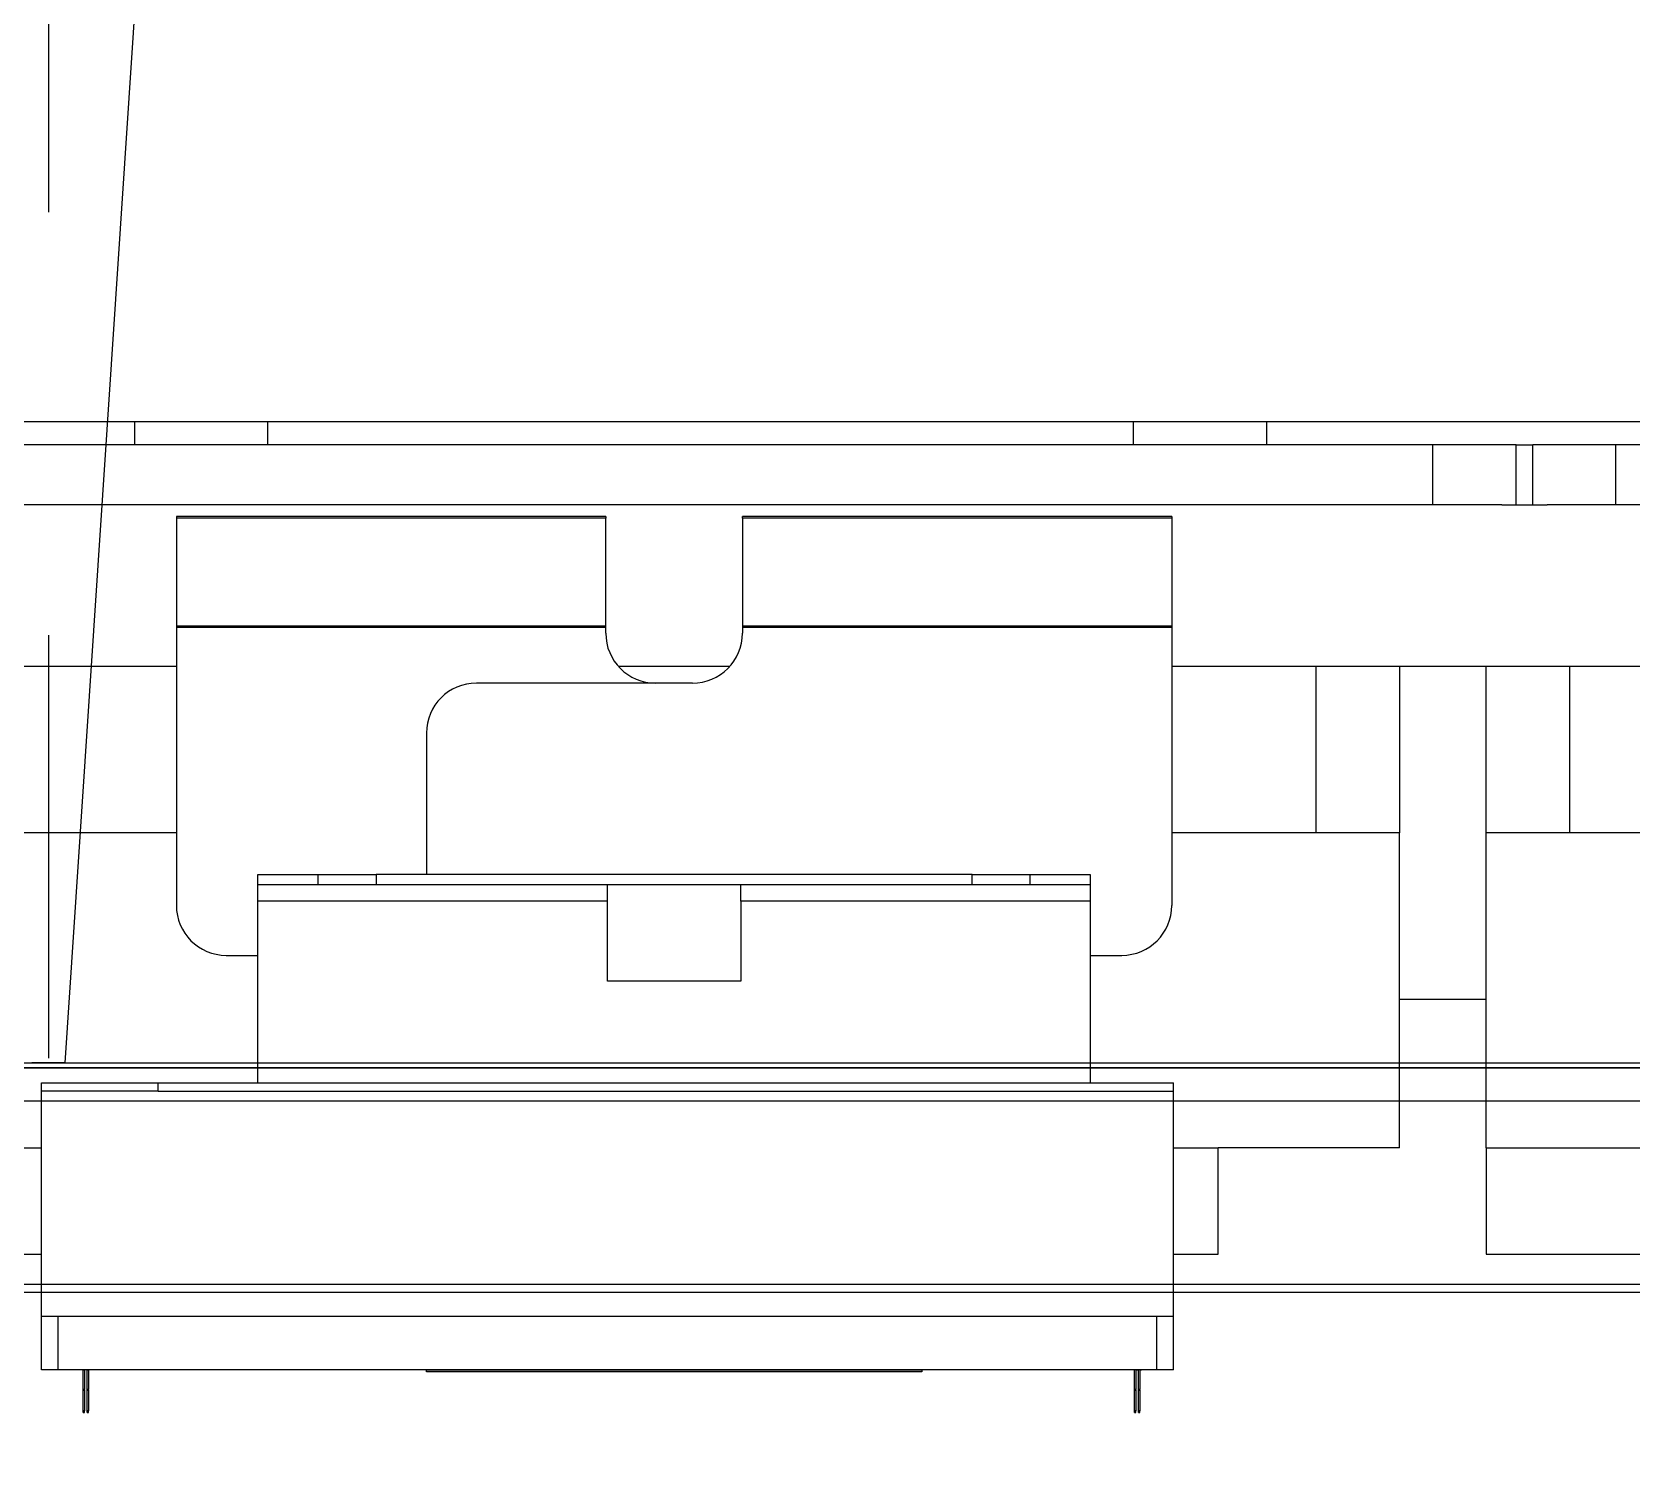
# Model space of a CAD drawing. Extents: x 500 to 100500, y -14500 to 21140.
# Drawn here: x 7744.3 to 7840.5, y -3056 to -2970.5 of the extents above; entities that cross this region are included whole.
import ezdxf

# ---------------------------------------------------------------- set-up
doc = ezdxf.new("R2010")
doc.units = 0
doc.linetypes.add('CENTER', pattern=[10.16, 6.35, -1.27, 1.27, -1.27])
doc.layers.get('0').update_dxf_attribs({"linetype": 'CONTINUOUS'})
doc.layers.add('Center', color=1, linetype='CENTER')

# ---------------------------------------------------------------- blocks, each defined once
blk = doc.blocks.new('SP R')
at = {"color": 3}
for p, q in [((17121.341, -97458.306), (18255.341, -97458.306)), ((18255.341, -97460.306), (17121.341, -97460.306)), ((17121.341, -97471.306), (18255.341, -97471.306)), ((18255.341, -97471.806), (17121.341, -97471.806))]:
    blk.add_line(p, q, dxfattribs=at)
blk = doc.blocks.new('KJVision F')
at = {"color": 2, "linetype": 'Continuous', "lineweight": 25}
for q in [(8505.621, -71306.437, -10.475), (8496.121, -71419.437, -10.475)]:
    blk.add_line((8498.121, -71419.437, -10.475), q, dxfattribs=at)
at = {"layer": 'Center', "ltscale": 20}
blk.add_line((8497.121, -70631.771, -10.475), (8497.121, -72337.137, -10.475), dxfattribs=at)
blk = doc.blocks.new('KJprobe Card F')
at = {"color": 6}
for p, q in [((30978.695, -77429.489, 43.986), (31528.695, -77429.489, 43.986)), ((31417.695, -77429.489, 43.986), (31417.695, -77430.889, 43.986)), ((31425.695, -77429.489, 43.986), (31425.695, -77430.889, 43.986)), ((31477.695, -77429.489, 43.986), (31477.695, -77430.889, 43.986)), ((31485.695, -77429.489, 43.986), (31485.695, -77430.889, 43.986)), ((31495.695, -77430.889, 43.986), (31259.195, -77430.889, 43.986)), ((31495.695, -77434.489, 43.986), (31495.695, -77430.889, 43.986)), ((31500.695, -77430.889, 43.986), (31495.695, -77430.889, 43.986)), ((31500.695, -77434.489, 43.986), (31500.695, -77430.889, 43.986)), ((31500.695, -77430.889, 43.986), (31501.695, -77430.889, 43.986)), ((31501.695, -77434.489, 43.986), (31501.695, -77430.889, 43.986)), ((31506.695, -77430.889, 43.986), (31501.695, -77430.889, 43.986)), ((31506.695, -77434.489, 43.986), (31506.695, -77430.889, 43.986)), ((32008.695, -77430.889, 43.986), (31506.695, -77430.889, 43.986)), ((31495.695, -77434.489, 43.986), (31259.195, -77434.489, 43.986)), ((31499.838, -77434.489, 43.986), (31495.695, -77434.489, 43.986)), ((31499.838, -77434.489, 43.986), (31502.553, -77434.489, 43.986)), ((31506.695, -77434.489, 43.986), (31502.553, -77434.489, 43.986)), ((32008.695, -77434.489, 43.986), (31506.695, -77434.489, 43.986)), ((31446.011, -77435.194, 43.986), (31420.216, -77435.194, 43.986)), ((31420.216, -77435.194, 43.986), (31420.216, -77435.294, 43.986)), ((31446.011, -77435.294, 43.986), (31420.216, -77435.294, 43.986)), ((31420.216, -77435.294, 43.986), (31420.216, -77435.3, 43.986)), ((31446.011, -77435.3, 43.986), (31420.216, -77435.3, 43.986)), ((31420.216, -77435.3, 43.986), (31420.216, -77441.765, 43.986)), ((31446.011, -77435.194, 43.986), (31446.011, -77435.294, 43.986)), ((31446.011, -77435.3, 43.986), (31446.011, -77435.294, 43.986)), ((31446.011, -77441.765, 43.986), (31446.011, -77435.3, 43.986)), ((31480.016, -77435.194, 43.986), (31454.221, -77435.194, 43.986)), ((31454.221, -77435.294, 43.986), (31454.221, -77435.194, 43.986)), ((31480.016, -77435.294, 43.986), (31454.221, -77435.294, 43.986)), ((31454.221, -77435.294, 43.986), (31454.221, -77435.3, 43.986)), ((31480.016, -77435.3, 43.986), (31454.221, -77435.3, 43.986)), ((31454.221, -77435.3, 43.986), (31454.221, -77441.765, 43.986)), ((31480.016, -77435.194, 43.986), (31480.016, -77435.294, 43.986)), ((31480.016, -77435.294, 43.986), (31480.016, -77435.3, 43.986)), ((31480.016, -77435.3, 43.986), (31480.016, -77441.765, 43.986)), ((31446.011, -77441.765, 43.986), (31420.216, -77441.765, 43.986)), ((31420.216, -77441.765, 43.986), (31420.216, -77441.86, 43.986)), ((31446.011, -77441.86, 43.986), (31420.216, -77441.86, 43.986)), ((31420.216, -77441.86, 43.986), (31420.216, -77458.539, 43.986)), ((31446.011, -77441.86, 43.986), (31446.011, -77441.765, 43.986)), ((31446.011, -77442.194, 43.986), (31446.011, -77441.86, 43.986)), ((31480.016, -77441.765, 43.986), (31454.221, -77441.765, 43.986)), ((31454.221, -77441.765, 43.986), (31454.221, -77441.86, 43.986)), ((31480.016, -77441.86, 43.986), (31454.221, -77441.86, 43.986)), ((31454.221, -77441.86, 43.986), (31454.221, -77442.194, 43.986)), ((31480.016, -77441.765, 43.986), (31480.016, -77441.86, 43.986)), ((31480.016, -77441.86, 43.986), (31480.016, -77458.539, 43.986)), ((31420.216, -77444.189, 43.986), (31404.245, -77444.189, 43.986)), ((31453.462, -77444.189, 43.986), (31446.771, -77444.189, 43.986)), ((31509.974, -77444.189, 43.986), (31480.016, -77444.189, 43.986)), ((31488.695, -77454.189, 43.986), (31488.695, -77444.189, 43.986)), ((31493.695, -77444.189, 43.986), (31493.695, -77454.189, 43.986)), ((31498.895, -77454.189, 43.986), (31498.895, -77444.189, 43.986)), ((31503.895, -77444.189, 43.986), (31503.895, -77454.189, 43.986)), ((31451.221, -77445.194, 43.986), (31438.241, -77445.194, 43.986)), ((31435.241, -77448.194, 43.986), (31435.241, -77456.689, 43.986)), ((31420.216, -77454.189, 43.986), (31404.245, -77454.189, 43.986)), ((31493.695, -77454.189, 43.986), (31480.016, -77454.189, 43.986)), ((31493.695, -77473.089, 43.986), (31493.695, -77454.189, 43.986)), ((31509.974, -77454.189, 43.986), (31498.895, -77454.189, 43.986)), ((31498.895, -77473.089, 43.986), (31498.895, -77454.189, 43.986)), ((31425.116, -77456.689, 43.986), (31428.716, -77456.689, 43.986)), ((31425.116, -77457.289, 43.986), (31425.116, -77456.689, 43.986)), ((31428.716, -77456.689, 43.986), (31432.216, -77456.689, 43.986)), ((31428.716, -77456.689, 43.986), (31428.716, -77457.289, 43.986)), ((31468.016, -77456.689, 43.986), (31432.216, -77456.689, 43.986)), ((31432.216, -77456.689, 43.986), (31432.216, -77457.289, 43.986)), ((31468.016, -77457.289, 43.986), (31468.016, -77456.689, 43.986)), ((31468.016, -77456.689, 43.986), (31471.516, -77456.689, 43.986)), ((31471.516, -77456.689, 43.986), (31475.116, -77456.689, 43.986)), ((31471.516, -77457.289, 43.986), (31471.516, -77456.689, 43.986)), ((31475.116, -77456.689, 43.986), (31475.116, -77457.289, 43.986)), ((31425.116, -77457.289, 43.986), (31446.116, -77457.289, 43.986)), ((31425.116, -77458.289, 43.986), (31425.116, -77457.289, 43.986)), ((31446.116, -77458.289, 43.986), (31446.116, -77457.289, 43.986)), ((31446.116, -77457.289, 43.986), (31454.116, -77457.289, 43.986)), ((31454.116, -77457.289, 43.986), (31475.116, -77457.289, 43.986)), ((31454.116, -77458.289, 43.986), (31454.116, -77457.289, 43.986)), ((31475.116, -77457.289, 43.986), (31475.116, -77458.289, 43.986)), ((31446.116, -77458.289, 43.986), (31425.116, -77458.289, 43.986)), ((31425.116, -77469.189, 43.986), (31425.116, -77458.289, 43.986)), ((31446.116, -77463.089, 43.986), (31446.116, -77458.289, 43.986)), ((31475.116, -77458.289, 43.986), (31454.116, -77458.289, 43.986)), ((31454.116, -77458.289, 43.986), (31454.116, -77463.089, 43.986)), ((31475.116, -77458.289, 43.986), (31475.116, -77469.189, 43.986)), ((31423.216, -77461.539, 43.986), (31425.116, -77461.539, 43.986)), ((31475.116, -77461.539, 43.986), (31477.016, -77461.539, 43.986)), ((31454.116, -77463.089, 43.986), (31446.116, -77463.089, 43.986)), ((31498.895, -77464.189, 43.986), (31493.695, -77464.189, 43.986)), ((31412.116, -77469.189, 43.986), (31419.116, -77469.189, 43.986)), ((31412.116, -77469.689, 43.986), (31412.116, -77469.189, 43.986)), ((31419.116, -77469.689, 43.986), (31419.116, -77469.189, 43.986)), ((31419.116, -77469.189, 43.986), (31425.116, -77469.189, 43.986)), ((31425.116, -77469.189, 43.986), (31475.116, -77469.189, 43.986)), ((31475.116, -77469.189, 43.986), (31480.116, -77469.189, 43.986)), ((31480.116, -77469.689, 43.986), (31480.116, -77469.189, 43.986)), ((31412.116, -77483.229, 43.986), (31412.116, -77469.689, 43.986)), ((31419.116, -77469.689, 43.986), (31412.116, -77469.689, 43.986)), ((31419.116, -77469.689, 43.986), (31480.116, -77469.689, 43.986)), ((31480.116, -77483.229, 43.986), (31480.116, -77469.689, 43.986)), ((31399.345, -77473.089, 43.986), (31412.116, -77473.089, 43.986)), ((31480.116, -77473.089, 43.986), (31482.795, -77473.089, 43.986)), ((31482.795, -77479.489, 43.986), (31482.795, -77473.089, 43.986)), ((31493.695, -77473.089, 43.986), (31482.795, -77473.089, 43.986)), ((31498.895, -77473.089, 43.986), (31508.874, -77473.089, 43.986)), ((31498.895, -77473.089, 43.986), (31498.895, -77479.489, 43.986)), ((31399.345, -77479.489, 43.986), (31412.116, -77479.489, 43.986)), ((31480.116, -77479.489, 43.986), (31482.795, -77479.489, 43.986)), ((31498.895, -77479.489, 43.986), (31508.874, -77479.489, 43.986)), ((31480.116, -77483.229, 43.986), (31412.116, -77483.229, 43.986)), ((31412.116, -77486.429, 43.986), (31412.116, -77483.229, 43.986)), ((31413.116, -77486.429, 43.986), (31413.116, -77483.229, 43.986)), ((31479.116, -77483.229, 43.986), (31413.116, -77483.229, 43.986)), ((31479.116, -77486.429, 43.986), (31479.116, -77483.229, 43.986)), ((31480.116, -77486.429, 43.986), (31480.116, -77483.229, 43.986)), ((31413.116, -77486.429, 43.986), (31412.116, -77486.429, 43.986)), ((31479.116, -77486.429, 43.986), (31413.116, -77486.429, 43.986)), ((31414.605, -77486.439, 43.986), (31414.605, -77486.429, 43.986)), ((31414.725, -77486.439, 43.986), (31414.605, -77486.439, 43.986)), ((31414.625, -77487.607, 43.986), (31414.625, -77486.439, 43.986)), ((31414.705, -77486.439, 43.986), (31414.705, -77487.607, 43.986)), ((31414.725, -77486.439, 43.986), (31414.725, -77486.429, 43.986)), ((31414.845, -77486.439, 43.986), (31414.845, -77486.429, 43.986)), ((31414.965, -77486.439, 43.986), (31414.845, -77486.439, 43.986)), ((31414.865, -77487.607, 43.986), (31414.865, -77486.439, 43.986)), ((31414.945, -77486.439, 43.986), (31414.945, -77487.607, 43.986)), ((31414.965, -77486.439, 43.986), (31414.965, -77486.429, 43.986)), ((31435.241, -77486.439, 43.986), (31435.241, -77486.429, 43.986)), ((31435.241, -77486.539, 43.986), (31435.241, -77486.439, 43.986)), ((31464.991, -77486.439, 43.986), (31435.241, -77486.439, 43.986)), ((31435.491, -77486.439, 43.986), (31435.241, -77486.439, 43.986)), ((31464.991, -77486.539, 43.986), (31435.241, -77486.539, 43.986)), ((31435.491, -77486.439, 43.986), (31435.491, -77486.429, 43.986)), ((31435.741, -77486.439, 43.986), (31435.741, -77486.429, 43.986)), ((31435.991, -77486.439, 43.986), (31435.741, -77486.439, 43.986)), ((31435.991, -77486.439, 43.986), (31435.991, -77486.429, 43.986)), ((31436.241, -77486.439, 43.986), (31436.241, -77486.429, 43.986)), ((31436.491, -77486.439, 43.986), (31436.241, -77486.439, 43.986)), ((31436.491, -77486.439, 43.986), (31436.491, -77486.429, 43.986)), ((31436.741, -77486.439, 43.986), (31436.741, -77486.429, 43.986)), ((31436.991, -77486.439, 43.986), (31436.741, -77486.439, 43.986)), ((31436.991, -77486.439, 43.986), (31436.991, -77486.429, 43.986)), ((31437.241, -77486.439, 43.986), (31437.241, -77486.429, 43.986)), ((31437.491, -77486.439, 43.986), (31437.241, -77486.439, 43.986)), ((31437.491, -77486.439, 43.986), (31437.491, -77486.429, 43.986)), ((31437.741, -77486.439, 43.986), (31437.741, -77486.429, 43.986)), ((31437.991, -77486.439, 43.986), (31437.741, -77486.439, 43.986)), ((31437.991, -77486.439, 43.986), (31437.991, -77486.429, 43.986)), ((31438.241, -77486.439, 43.986), (31438.241, -77486.429, 43.986)), ((31438.491, -77486.439, 43.986), (31438.241, -77486.439, 43.986)), ((31438.491, -77486.439, 43.986), (31438.491, -77486.429, 43.986)), ((31438.741, -77486.439, 43.986), (31438.741, -77486.429, 43.986)), ((31438.991, -77486.439, 43.986), (31438.741, -77486.439, 43.986)), ((31438.991, -77486.439, 43.986), (31438.991, -77486.429, 43.986)), ((31439.241, -77486.439, 43.986), (31439.241, -77486.429, 43.986)), ((31439.491, -77486.439, 43.986), (31439.241, -77486.439, 43.986)), ((31439.491, -77486.439, 43.986), (31439.491, -77486.429, 43.986)), ((31439.741, -77486.439, 43.986), (31439.741, -77486.429, 43.986)), ((31439.991, -77486.439, 43.986), (31439.741, -77486.439, 43.986)), ((31439.991, -77486.439, 43.986), (31439.991, -77486.429, 43.986)), ((31440.241, -77486.439, 43.986), (31440.241, -77486.429, 43.986)), ((31440.491, -77486.439, 43.986), (31440.241, -77486.439, 43.986)), ((31440.491, -77486.439, 43.986), (31440.491, -77486.429, 43.986)), ((31440.741, -77486.439, 43.986), (31440.741, -77486.429, 43.986)), ((31440.991, -77486.439, 43.986), (31440.741, -77486.439, 43.986)), ((31440.991, -77486.439, 43.986), (31440.991, -77486.429, 43.986)), ((31441.241, -77486.439, 43.986), (31441.241, -77486.429, 43.986)), ((31441.491, -77486.439, 43.986), (31441.241, -77486.439, 43.986)), ((31441.491, -77486.439, 43.986), (31441.491, -77486.429, 43.986)), ((31441.741, -77486.439, 43.986), (31441.741, -77486.429, 43.986)), ((31441.991, -77486.439, 43.986), (31441.741, -77486.439, 43.986)), ((31441.991, -77486.439, 43.986), (31441.991, -77486.429, 43.986)), ((31442.241, -77486.439, 43.986), (31442.241, -77486.429, 43.986)), ((31442.491, -77486.439, 43.986), (31442.241, -77486.439, 43.986)), ((31442.491, -77486.439, 43.986), (31442.491, -77486.429, 43.986)), ((31442.741, -77486.439, 43.986), (31442.741, -77486.429, 43.986)), ((31442.991, -77486.439, 43.986), (31442.741, -77486.439, 43.986)), ((31442.991, -77486.439, 43.986), (31442.991, -77486.429, 43.986)), ((31443.241, -77486.439, 43.986), (31443.241, -77486.429, 43.986)), ((31443.491, -77486.439, 43.986), (31443.241, -77486.439, 43.986)), ((31443.491, -77486.439, 43.986), (31443.491, -77486.429, 43.986)), ((31443.741, -77486.439, 43.986), (31443.741, -77486.429, 43.986)), ((31443.991, -77486.439, 43.986), (31443.741, -77486.439, 43.986)), ((31443.991, -77486.439, 43.986), (31443.991, -77486.429, 43.986)), ((31444.241, -77486.439, 43.986), (31444.241, -77486.429, 43.986)), ((31444.491, -77486.439, 43.986), (31444.241, -77486.439, 43.986)), ((31444.491, -77486.439, 43.986), (31444.491, -77486.429, 43.986)), ((31444.741, -77486.439, 43.986), (31444.741, -77486.429, 43.986)), ((31444.991, -77486.439, 43.986), (31444.741, -77486.439, 43.986)), ((31444.991, -77486.439, 43.986), (31444.991, -77486.429, 43.986)), ((31445.241, -77486.439, 43.986), (31445.241, -77486.429, 43.986)), ((31445.491, -77486.439, 43.986), (31445.241, -77486.439, 43.986)), ((31445.491, -77486.439, 43.986), (31445.491, -77486.429, 43.986)), ((31445.741, -77486.439, 43.986), (31445.741, -77486.429, 43.986)), ((31445.991, -77486.439, 43.986), (31445.741, -77486.439, 43.986)), ((31445.991, -77486.439, 43.986), (31445.991, -77486.429, 43.986)), ((31446.241, -77486.439, 43.986), (31446.241, -77486.429, 43.986)), ((31446.491, -77486.439, 43.986), (31446.241, -77486.439, 43.986)), ((31446.491, -77486.439, 43.986), (31446.491, -77486.429, 43.986)), ((31446.741, -77486.439, 43.986), (31446.741, -77486.429, 43.986)), ((31446.991, -77486.439, 43.986), (31446.741, -77486.439, 43.986)), ((31446.991, -77486.439, 43.986), (31446.991, -77486.429, 43.986)), ((31447.241, -77486.439, 43.986), (31447.241, -77486.429, 43.986)), ((31447.491, -77486.439, 43.986), (31447.241, -77486.439, 43.986)), ((31447.491, -77486.439, 43.986), (31447.491, -77486.429, 43.986)), ((31447.741, -77486.439, 43.986), (31447.741, -77486.429, 43.986)), ((31447.991, -77486.439, 43.986), (31447.741, -77486.439, 43.986)), ((31447.991, -77486.439, 43.986), (31447.991, -77486.429, 43.986)), ((31448.241, -77486.439, 43.986), (31448.241, -77486.429, 43.986)), ((31448.491, -77486.439, 43.986), (31448.241, -77486.439, 43.986)), ((31448.491, -77486.439, 43.986), (31448.491, -77486.429, 43.986)), ((31448.741, -77486.439, 43.986), (31448.741, -77486.429, 43.986)), ((31448.991, -77486.439, 43.986), (31448.741, -77486.439, 43.986)), ((31448.991, -77486.439, 43.986), (31448.991, -77486.429, 43.986)), ((31449.241, -77486.439, 43.986), (31449.241, -77486.429, 43.986)), ((31449.491, -77486.439, 43.986), (31449.241, -77486.439, 43.986)), ((31449.491, -77486.439, 43.986), (31449.491, -77486.429, 43.986)), ((31449.741, -77486.439, 43.986), (31449.741, -77486.429, 43.986)), ((31449.991, -77486.439, 43.986), (31449.741, -77486.439, 43.986)), ((31449.991, -77486.439, 43.986), (31449.991, -77486.429, 43.986)), ((31450.241, -77486.439, 43.986), (31450.241, -77486.429, 43.986)), ((31450.491, -77486.439, 43.986), (31450.241, -77486.439, 43.986)), ((31450.491, -77486.439, 43.986), (31450.491, -77486.429, 43.986)), ((31450.741, -77486.439, 43.986), (31450.741, -77486.429, 43.986)), ((31450.991, -77486.439, 43.986), (31450.741, -77486.439, 43.986)), ((31450.991, -77486.439, 43.986), (31450.991, -77486.429, 43.986)), ((31451.241, -77486.439, 43.986), (31451.241, -77486.429, 43.986)), ((31451.491, -77486.439, 43.986), (31451.241, -77486.439, 43.986)), ((31451.491, -77486.439, 43.986), (31451.491, -77486.429, 43.986)), ((31451.741, -77486.439, 43.986), (31451.741, -77486.429, 43.986)), ((31451.991, -77486.439, 43.986), (31451.741, -77486.439, 43.986)), ((31451.991, -77486.439, 43.986), (31451.991, -77486.429, 43.986)), ((31452.241, -77486.439, 43.986), (31452.241, -77486.429, 43.986)), ((31452.491, -77486.439, 43.986), (31452.241, -77486.439, 43.986)), ((31452.491, -77486.439, 43.986), (31452.491, -77486.429, 43.986)), ((31452.741, -77486.439, 43.986), (31452.741, -77486.429, 43.986)), ((31452.991, -77486.439, 43.986), (31452.741, -77486.439, 43.986)), ((31452.991, -77486.439, 43.986), (31452.991, -77486.429, 43.986)), ((31453.241, -77486.439, 43.986), (31453.241, -77486.429, 43.986)), ((31453.491, -77486.439, 43.986), (31453.241, -77486.439, 43.986)), ((31453.491, -77486.439, 43.986), (31453.491, -77486.429, 43.986)), ((31453.741, -77486.439, 43.986), (31453.741, -77486.429, 43.986)), ((31453.991, -77486.439, 43.986), (31453.741, -77486.439, 43.986)), ((31453.991, -77486.439, 43.986), (31453.991, -77486.429, 43.986)), ((31454.241, -77486.439, 43.986), (31454.241, -77486.429, 43.986)), ((31454.491, -77486.439, 43.986), (31454.241, -77486.439, 43.986)), ((31454.491, -77486.439, 43.986), (31454.491, -77486.429, 43.986)), ((31454.741, -77486.439, 43.986), (31454.741, -77486.429, 43.986)), ((31454.991, -77486.439, 43.986), (31454.741, -77486.439, 43.986)), ((31454.991, -77486.439, 43.986), (31454.991, -77486.429, 43.986)), ((31455.241, -77486.439, 43.986), (31455.241, -77486.429, 43.986)), ((31455.491, -77486.439, 43.986), (31455.241, -77486.439, 43.986)), ((31455.491, -77486.439, 43.986), (31455.491, -77486.429, 43.986)), ((31455.741, -77486.439, 43.986), (31455.741, -77486.429, 43.986)), ((31455.991, -77486.439, 43.986), (31455.741, -77486.439, 43.986)), ((31455.991, -77486.439, 43.986), (31455.991, -77486.429, 43.986)), ((31456.241, -77486.439, 43.986), (31456.241, -77486.429, 43.986)), ((31456.491, -77486.439, 43.986), (31456.241, -77486.439, 43.986)), ((31456.491, -77486.439, 43.986), (31456.491, -77486.429, 43.986)), ((31456.741, -77486.439, 43.986), (31456.741, -77486.429, 43.986)), ((31456.991, -77486.439, 43.986), (31456.741, -77486.439, 43.986)), ((31456.991, -77486.439, 43.986), (31456.991, -77486.429, 43.986)), ((31457.241, -77486.439, 43.986), (31457.241, -77486.429, 43.986)), ((31457.491, -77486.439, 43.986), (31457.241, -77486.439, 43.986)), ((31457.491, -77486.439, 43.986), (31457.491, -77486.429, 43.986)), ((31457.741, -77486.439, 43.986), (31457.741, -77486.429, 43.986)), ((31457.991, -77486.439, 43.986), (31457.741, -77486.439, 43.986)), ((31457.991, -77486.439, 43.986), (31457.991, -77486.429, 43.986)), ((31458.241, -77486.439, 43.986), (31458.241, -77486.429, 43.986)), ((31458.491, -77486.439, 43.986), (31458.241, -77486.439, 43.986)), ((31458.491, -77486.439, 43.986), (31458.491, -77486.429, 43.986)), ((31458.741, -77486.439, 43.986), (31458.741, -77486.429, 43.986)), ((31458.991, -77486.439, 43.986), (31458.741, -77486.439, 43.986)), ((31458.991, -77486.439, 43.986), (31458.991, -77486.429, 43.986)), ((31459.241, -77486.439, 43.986), (31459.241, -77486.429, 43.986)), ((31459.491, -77486.439, 43.986), (31459.241, -77486.439, 43.986)), ((31459.491, -77486.439, 43.986), (31459.491, -77486.429, 43.986)), ((31459.741, -77486.439, 43.986), (31459.741, -77486.429, 43.986)), ((31459.991, -77486.439, 43.986), (31459.741, -77486.439, 43.986)), ((31459.991, -77486.439, 43.986), (31459.991, -77486.429, 43.986)), ((31460.241, -77486.439, 43.986), (31460.241, -77486.429, 43.986)), ((31460.491, -77486.439, 43.986), (31460.241, -77486.439, 43.986)), ((31460.491, -77486.439, 43.986), (31460.491, -77486.429, 43.986)), ((31460.741, -77486.439, 43.986), (31460.741, -77486.429, 43.986)), ((31460.991, -77486.439, 43.986), (31460.741, -77486.439, 43.986)), ((31460.991, -77486.439, 43.986), (31460.991, -77486.429, 43.986)), ((31461.241, -77486.439, 43.986), (31461.241, -77486.429, 43.986)), ((31461.491, -77486.439, 43.986), (31461.241, -77486.439, 43.986)), ((31461.491, -77486.439, 43.986), (31461.491, -77486.429, 43.986)), ((31461.741, -77486.439, 43.986), (31461.741, -77486.429, 43.986)), ((31461.991, -77486.439, 43.986), (31461.741, -77486.439, 43.986)), ((31461.991, -77486.439, 43.986), (31461.991, -77486.429, 43.986)), ((31462.241, -77486.439, 43.986), (31462.241, -77486.429, 43.986)), ((31462.491, -77486.439, 43.986), (31462.241, -77486.439, 43.986)), ((31462.491, -77486.439, 43.986), (31462.491, -77486.429, 43.986)), ((31462.741, -77486.439, 43.986), (31462.741, -77486.429, 43.986)), ((31462.991, -77486.439, 43.986), (31462.741, -77486.439, 43.986)), ((31462.991, -77486.439, 43.986), (31462.991, -77486.429, 43.986)), ((31463.241, -77486.439, 43.986), (31463.241, -77486.429, 43.986)), ((31463.491, -77486.439, 43.986), (31463.241, -77486.439, 43.986)), ((31463.491, -77486.439, 43.986), (31463.491, -77486.429, 43.986)), ((31463.741, -77486.439, 43.986), (31463.741, -77486.429, 43.986)), ((31463.991, -77486.439, 43.986), (31463.741, -77486.439, 43.986)), ((31463.991, -77486.439, 43.986), (31463.991, -77486.429, 43.986)), ((31464.241, -77486.439, 43.986), (31464.241, -77486.429, 43.986)), ((31464.491, -77486.439, 43.986), (31464.241, -77486.439, 43.986)), ((31464.491, -77486.439, 43.986), (31464.491, -77486.429, 43.986)), ((31464.741, -77486.439, 43.986), (31464.741, -77486.429, 43.986)), ((31464.991, -77486.439, 43.986), (31464.741, -77486.439, 43.986)), ((31464.991, -77486.439, 43.986), (31464.991, -77486.429, 43.986)), ((31464.991, -77486.439, 43.986), (31464.991, -77486.539, 43.986)), ((31477.782, -77487.607, 43.986), (31477.782, -77486.429, 43.986)), ((31477.828, -77486.439, 43.986), (31477.828, -77486.429, 43.986)), ((31477.948, -77486.439, 43.986), (31477.828, -77486.439, 43.986)), ((31477.862, -77486.439, 43.986), (31477.862, -77487.607, 43.986)), ((31477.948, -77486.439, 43.986), (31477.948, -77486.429, 43.986)), ((31478.022, -77487.607, 43.986), (31478.022, -77486.429, 43.986)), ((31478.068, -77486.439, 43.986), (31478.068, -77486.429, 43.986)), ((31478.188, -77486.439, 43.986), (31478.068, -77486.439, 43.986)), ((31478.102, -77486.439, 43.986), (31478.102, -77487.607, 43.986)), ((31478.188, -77486.439, 43.986), (31478.188, -77486.429, 43.986)), ((31480.116, -77486.429, 43.986), (31479.116, -77486.429, 43.986)), ((31414.705, -77487.607, 43.986), (31414.625, -77487.607, 43.986)), ((31414.625, -77487.657, 43.986), (31414.625, -77487.607, 43.986)), ((31414.625, -77488.89, 43.986), (31414.625, -77487.657, 43.986)), ((31414.625, -77487.657, 43.986), (31414.705, -77487.657, 43.986)), ((31414.705, -77487.657, 43.986), (31414.705, -77487.607, 43.986)), ((31414.705, -77487.657, 43.986), (31414.705, -77488.89, 43.986)), ((31414.945, -77487.607, 43.986), (31414.865, -77487.607, 43.986)), ((31414.865, -77487.657, 43.986), (31414.865, -77487.607, 43.986)), ((31414.865, -77487.657, 43.986), (31414.945, -77487.657, 43.986)), ((31414.865, -77488.89, 43.986), (31414.865, -77487.657, 43.986)), ((31414.945, -77487.657, 43.986), (31414.945, -77487.607, 43.986)), ((31414.945, -77487.657, 43.986), (31414.945, -77488.89, 43.986)), ((31477.862, -77487.607, 43.986), (31477.782, -77487.607, 43.986)), ((31477.782, -77487.657, 43.986), (31477.782, -77487.607, 43.986)), ((31477.782, -77487.657, 43.986), (31477.862, -77487.657, 43.986)), ((31477.782, -77488.89, 43.986), (31477.782, -77487.657, 43.986)), ((31477.862, -77487.657, 43.986), (31477.862, -77487.607, 43.986)), ((31477.862, -77487.657, 43.986), (31477.862, -77488.89, 43.986)), ((31478.102, -77487.607, 43.986), (31478.022, -77487.607, 43.986)), ((31478.022, -77487.657, 43.986), (31478.022, -77487.607, 43.986)), ((31478.022, -77487.657, 43.986), (31478.102, -77487.657, 43.986)), ((31478.022, -77488.89, 43.986), (31478.022, -77487.657, 43.986)), ((31478.102, -77487.657, 43.986), (31478.102, -77487.607, 43.986)), ((31478.102, -77487.657, 43.986), (31478.102, -77488.89, 43.986)), ((31414.705, -77488.89, 43.986), (31414.625, -77488.89, 43.986)), ((31414.625, -77488.896, 43.986), (31414.625, -77488.89, 43.986)), ((31414.625, -77488.896, 43.986), (31414.705, -77488.896, 43.986)), ((31414.625, -77488.985, 43.986), (31414.625, -77488.896, 43.986)), ((31414.705, -77488.985, 43.986), (31414.625, -77488.985, 43.986)), ((31414.625, -77488.989, 43.986), (31414.625, -77488.985, 43.986)), ((31414.625, -77488.989, 43.986), (31414.705, -77488.989, 43.986)), ((31414.625, -77488.989, 43.986), (31414.705, -77488.989, 43.986)), ((31414.625, -77488.989, 43.986), (31414.625, -77488.989, 43.986)), ((31414.705, -77488.896, 43.986), (31414.705, -77488.89, 43.986)), ((31414.705, -77488.985, 43.986), (31414.705, -77488.896, 43.986)), ((31414.705, -77488.989, 43.986), (31414.705, -77488.985, 43.986)), ((31414.705, -77488.989, 43.986), (31414.705, -77488.989, 43.986)), ((31414.945, -77488.89, 43.986), (31414.865, -77488.89, 43.986)), ((31414.865, -77488.896, 43.986), (31414.865, -77488.89, 43.986)), ((31414.865, -77488.896, 43.986), (31414.945, -77488.896, 43.986)), ((31414.865, -77488.985, 43.986), (31414.865, -77488.896, 43.986)), ((31414.945, -77488.985, 43.986), (31414.865, -77488.985, 43.986)), ((31414.865, -77488.989, 43.986), (31414.865, -77488.985, 43.986)), ((31414.865, -77488.989, 43.986), (31414.945, -77488.989, 43.986)), ((31414.865, -77488.989, 43.986), (31414.945, -77488.989, 43.986)), ((31414.865, -77488.989, 43.986), (31414.865, -77488.989, 43.986)), ((31414.945, -77488.896, 43.986), (31414.945, -77488.89, 43.986)), ((31414.945, -77488.985, 43.986), (31414.945, -77488.896, 43.986)), ((31414.945, -77488.989, 43.986), (31414.945, -77488.985, 43.986)), ((31414.945, -77488.989, 43.986), (31414.945, -77488.989, 43.986)), ((31477.862, -77488.89, 43.986), (31477.782, -77488.89, 43.986)), ((31477.782, -77488.896, 43.986), (31477.782, -77488.89, 43.986)), ((31477.782, -77488.896, 43.986), (31477.862, -77488.896, 43.986)), ((31477.782, -77488.985, 43.986), (31477.782, -77488.896, 43.986)), ((31477.862, -77488.985, 43.986), (31477.782, -77488.985, 43.986)), ((31477.782, -77488.989, 43.986), (31477.782, -77488.985, 43.986)), ((31477.782, -77488.989, 43.986), (31477.862, -77488.989, 43.986)), ((31477.782, -77488.989, 43.986), (31477.862, -77488.989, 43.986)), ((31477.782, -77488.989, 43.986), (31477.782, -77488.989, 43.986)), ((31477.862, -77488.896, 43.986), (31477.862, -77488.89, 43.986)), ((31477.862, -77488.985, 43.986), (31477.862, -77488.896, 43.986)), ((31477.862, -77488.989, 43.986), (31477.862, -77488.985, 43.986)), ((31477.862, -77488.989, 43.986), (31477.862, -77488.989, 43.986)), ((31478.102, -77488.89, 43.986), (31478.022, -77488.89, 43.986)), ((31478.022, -77488.896, 43.986), (31478.022, -77488.89, 43.986)), ((31478.022, -77488.896, 43.986), (31478.102, -77488.896, 43.986)), ((31478.022, -77488.985, 43.986), (31478.022, -77488.896, 43.986)), ((31478.102, -77488.985, 43.986), (31478.022, -77488.985, 43.986)), ((31478.022, -77488.989, 43.986), (31478.022, -77488.985, 43.986)), ((31478.022, -77488.989, 43.986), (31478.102, -77488.989, 43.986)), ((31478.022, -77488.989, 43.986), (31478.102, -77488.989, 43.986)), ((31478.022, -77488.989, 43.986), (31478.022, -77488.989, 43.986)), ((31478.102, -77488.896, 43.986), (31478.102, -77488.89, 43.986)), ((31478.102, -77488.985, 43.986), (31478.102, -77488.896, 43.986)), ((31478.102, -77488.989, 43.986), (31478.102, -77488.985, 43.986)), ((31478.102, -77488.989, 43.986), (31478.102, -77488.989, 43.986))]:
    blk.add_line(p, q, dxfattribs=at)
for centre, start, end in [((31449.011, -77442.194, 43.986), 180, 270), ((31451.221, -77442.194, 43.986), 270, 0), ((31438.241, -77448.194, 43.986), 90, 180), ((31423.216, -77458.539, 43.986), 180, 270), ((31477.016, -77458.539, 43.986), 270, 0)]:
    blk.add_arc(centre, 3, start, end, dxfattribs=at)
blk = doc.blocks.new('glass 1500')
at = {"color": 1, "elevation": -75.818}
blk.add_lwpolyline([(-6068.991, -93219.952), (-4568.991, -93219.952), (-4568.991, -93220.252), (-6068.991, -93220.252)], close=True, dxfattribs=at)

msp = doc.modelspace()

# ---------------------------------------------------------------- block references
for name, p in [('KJVision F', (-751.774, 68387.033, -65.343)), ('KJprobe Card F', (-23667.198, 74435.585, -119.805))]:
    msp.add_blockref(name, p)
at = {"color": 0}
for name, p in [('SP R', (-10101.844, 94425.602, -75.818)), ('glass 1500', (12905.489, 90187.548))]:
    msp.add_blockref(name, p, dxfattribs=at)

doc.saveas('drawing.dxf')
